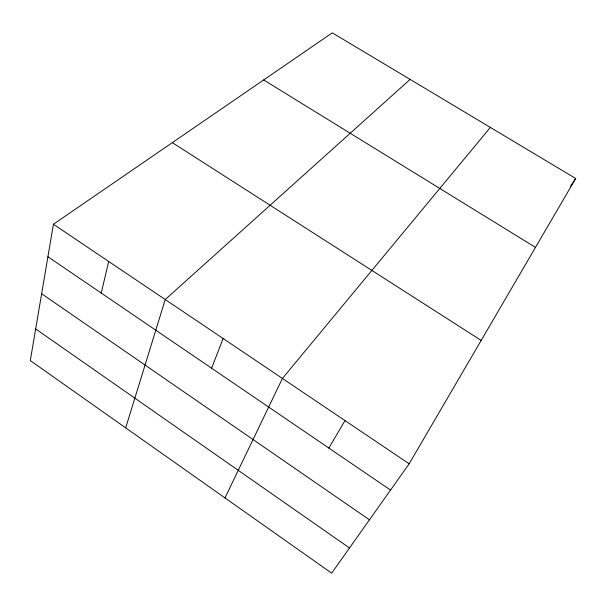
<?xml version="1.0" encoding="UTF-8"?>
<svg xmlns="http://www.w3.org/2000/svg" width="606" height="606" viewBox="0 0 606 606"><rect width="100%" height="100%" fill="white"/><g stroke="black" fill="none" stroke-linecap="round" stroke-linejoin="round"><path stroke-width="0.91" d="M53.426 224.243L30.3 360.585L331.656 573.155L409.164 463.795L575.7 178.49L332.3 32.845L53.426 224.243L409.164 463.795M101.247 293.054L108.686 261.451M125.692 427.874L165.241 299.538L410.11 79.409M211.577 368.19L223.129 338.519M225 497.92L282.411 378.439L490.352 127.419M328.869 448.061L344.996 420.587M570.511 186.186L575.7 178.49M263.671 79.947L535.484 247.392M172.324 142.637L481.179 340.42M47.912 256.739L390.544 490.065M41.64 293.736L369.455 519.819M35.671 328.944L349.503 547.975"/></g></svg>
